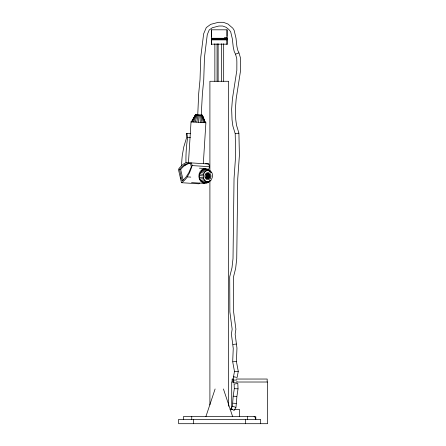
<?xml version="1.0" encoding="UTF-8"?>
<svg xmlns="http://www.w3.org/2000/svg" width="446" height="446" viewBox="0 0 446 446"><rect width="100%" height="100%" fill="white"/><g stroke="black" fill="none" stroke-linecap="round" stroke-linejoin="round"><path stroke-width="0.67" d="M211.504 39.934L211.504 44.31L211.504 29.81L227.042 29.81L227.042 44.31L227.042 39.934M211.504 37.994L211.504 38.462L227.042 38.462L227.042 37.994M211.504 36.316L211.504 29.81M227.042 36.316L227.042 29.81M234.568 382.707L233.637 382.991L233.007 380.148L233.481 376.792L237.144 377.394L238.275 371.395L236.413 361.494L236.96 348.159L235.154 334.154L235.901 329.22L233.581 311.581L233.425 277.222L235.661 268.319L236.731 258.786L237.746 178.79L239.396 155.286L238.911 133.148L236.508 125.175L235.744 119.511L235.376 109.231L236.163 98.951L240.556 70.63L240.578 61.933L240.433 57.824L238.989 52.862L237.74 50.247L236.893 46.351L236.006 38.211L234.122 30.261L232.801 28.182L227.939 24.006L223.34 22.311L218.468 22.3L210.718 24.34L206.275 27.591L203.644 33.801L200.761 57.094L200.025 79.656L198.699 93.459L197.734 115.235M198.565 122.276L198.972 114.956M201.213 115.425L202.406 93.699L203.738 79.934L204.469 57.367L207.262 34.716L209.185 30.021L212.318 27.736L218.908 26.019L222.671 26.024L226.094 27.29L228.759 29.408L230.654 31.727L232.333 38.841L233.219 46.947L234.2 51.463L235.51 54.189L236.737 58.42L236.865 61.994L236.837 70.334L232.466 98.527L231.652 109.159L232.037 119.829L232.862 125.967L235.204 133.733L235.678 155.197L234.033 178.623L233.013 258.557L231.998 267.656L229.707 276.754L229.868 311.865L232.154 329.154L231.402 334.132L233.247 348.382L232.695 361.795L234.49 371.434L233.481 376.792L233.983 376.876M188.463 162.679L191.033 121.808L193.67 121.97L196.524 114.806L197.249 114.851L195.114 122.059L193.285 121.948M203.309 163.771L205.89 122.745L203.398 122.583L201.391 115.113L195.482 114.745L191.585 121.847L195.588 114.75L196.524 114.806M181.65 165.795A45.676 23.426 -86.4 0 1 182.381 154.829L183.791 146.89L186.723 137.301A6.127 3.144 -86.4 0 1 186.344 133.387L186.969 133.426A10.604 5.436 -86.4 0 0 187.694 137.362L187.482 138.684A74.331 38.122 -86.4 0 0 185.965 162.846M207.156 169.575C217.999 172.251 210.551 186.735 201.993 181.633C194.997 176.9 203.582 164.128 209.637 171.481M209.982 181.082C200.483 185.057 201.659 166.369 210.584 171.515M206.208 177.296L206.905 176.086L206.609 175.049L208.511 175.166C209.408 181.528 203.008 173.461 208.511 175.166M208.299 178.511L207.964 178.489C210.027 177.943 210.233 174.631 208.254 173.834L208.594 173.851C211.226 174.899 209.72 179.582 206.894 178.422L207.758 178.556L207.423 178.539M196.781 122.165L198.08 114.901M191.49 162.918L192.103 165.589L191.568 167.484L189.489 172.914L186.79 177.642A36.148 18.537 -86.4 0 1 182.581 181.946L181.472 182.704L178.411 169.363L179.392 168.042A36.126 18.526 -86.4 0 1 183.652 163.933C185.921 162.428 188.92 161.92 191.49 162.918L208.873 164.016L209.486 166.692L208.538 169.826M205.913 416.547L215.106 388.968M207.005 173.996L206.671 173.973L208.065 173.739C205.617 173.672 205.021 177.586 207.228 178.439M192.555 121.903L195.967 114.773M230.944 408.536L232.399 406.15L233.202 396.137L234.306 388.661L234.105 384.123L237.802 383.331L238.036 388.834L236.898 396.522L235.984 407.399L234.122 410.471L230.944 408.536L232.082 409.244M179.521 169.519L179.799 169.14A33.723 17.294 -86.4 0 1 183.774 165.304L186.896 163.727L190.542 163.465L191.301 166.776L188.909 172.513L186.356 176.577A33.745 17.305 -86.4 0 1 182.425 180.597L182.107 180.814L179.521 169.519L180.702 169.591L180.981 169.218A33.723 17.294 -86.4 0 1 184.956 165.382L188.078 163.799L190.124 163.42M207.775 182.001L208.617 181.338M199.959 183.05L198.855 183.808L181.472 182.704M206.336 182.587L208.8 181.561M235.728 54.1L238.744 52.951M204.825 182.721L207.563 181.673M210.027 180.636L211.019 180.268M237.144 381.882L235.46 382.423M203.343 182.397L206.347 181.405M233.063 344.44L236.257 344.05M201.993 181.633L205.238 180.781M200.862 180.485L204.313 179.838M235.259 133.728L238.839 133.159M200.031 179.036L203.632 178.651M236.358 361.5L232.968 361.773M236.726 380.003L233.28 380.137M233.526 380.126L233.08 380.148M199.552 177.374L203.242 177.285M238.225 371.395L234.563 371.434M224.332 37.347L227.042 37.347M211.504 38.272L227.042 38.278M211.504 38.384L227.042 38.384M211.504 38.691L227.042 38.691M211.504 38.863L227.042 38.863M211.504 39.17L227.042 39.17M211.504 39.493L227.042 39.493M211.504 39.884L227.042 39.884M211.504 44.171L227.042 44.171M233.392 379.039L232.115 379.039L232.115 382.016M236.397 379.039L267.187 379.039L267.187 382.016M234.222 382.016L231.714 382.016L231.714 409.807M236.77 382.016L267.589 382.016L267.589 423.7L178.645 423.7L178.645 419.352L260.531 419.352L260.531 423.7M229.969 409.506L232.533 409.506M234.055 409.506L239.586 409.506L239.586 416.726M205.634 163.504L208.873 164.016M234.379 388.661L237.98 388.834M197.5 115.219L198.905 115.297M201.391 115.113L202.255 115.168L205.338 122.711L202.361 115.174L201.319 115.113M191.585 121.847L195.482 114.745M205.89 122.745L204.837 122.683M199.401 168.17L205.718 168.555M207.184 173.762L207.524 173.784M208.739 174.107L209.079 174.124M206.219 174.33L206.554 174.347M209.146 174.514L209.481 174.537M206.71 174.676L207.981 174.754M207 174.843L208.271 174.921M205.857 174.81L206.197 174.826M209.442 175.033L209.776 175.055M206.782 175.356L208.689 175.473M209.614 175.629L209.949 175.652M206.888 175.713L208.789 175.83M199.468 175.618L203.17 175.847M206.905 176.086L208.812 176.203M209.642 176.259L209.982 176.276M206.838 176.46L208.745 176.577M209.531 176.878L209.871 176.9M206.693 176.794L208.6 176.911M206.481 177.084L208.382 177.201M206.041 177.24L205.706 177.218L206.002 177.737M206.844 177.335L208.115 177.413M209.291 177.447L209.626 177.463M206.537 177.458L207.808 177.536M208.929 177.926L209.269 177.943M206.409 178.149L206.743 178.171M208.477 178.277L208.812 178.3M191.507 182.598L204.781 183.412M194.841 122.042L203.794 122.605M186.339 133.387L190.436 133.649M187.694 137.357L190.431 137.53M184.354 164.936L185.536 165.014M192.103 165.589L209.486 166.692M187.326 176.889L190.799 177.107M191.97 121.875L191.033 121.808M202.361 115.174L205.338 122.711M233.046 403.178L236.207 403.479M233.47 396.165L236.631 396.494M199.775 173.884L203.421 174.425M207.725 173.717L208.594 173.851M200.455 172.301L203.978 173.126M201.458 170.963L204.803 172.028M235.722 407.315L232.617 406.228M202.724 169.965L205.84 171.214M204.162 169.385L207.016 170.734M210.105 171.727L211.51 172.451M205.673 169.246L208.26 170.623M180.413 177.675L180.725 178.272M201.927 115.146L204.469 122.65M223.429 388.968L232.622 416.547M180.702 169.591L183.139 180.223M200.683 115.068L201.988 122.494M199.864 115.012L200.338 122.388M247.441 416.625L247.441 419.352M245.646 419.352L245.646 423.7M228.631 406.3L228.631 81.278L209.904 81.278L209.904 171.058M224.332 39.17L224.332 39.493M223.675 43.736L223.675 81.278M221.472 43.736L221.472 81.278M218.127 43.736L218.127 81.278M217.063 43.736L217.063 81.278M214.86 43.736L214.86 81.278M209.904 180.803L209.904 404.907M193.536 419.352L193.536 423.7M191.741 416.625L191.741 419.352M183.384 419.352L183.384 416.625L255.798 416.625L255.798 419.352A3.111 2.197 -90 0 0 254.064 416.625M210.205 180.574A7.443 6.389 -86.5 0 1 200.533 181.109A7.443 6.389 -86.5 0 1 201.659 169.904A7.443 6.389 -86.5 0 1 211.008 172.619M210.445 178.093A3.562 3.061 -86.5 0 0 208.137 172.591A3.562 3.061 -86.5 0 0 205.154 177.759A3.562 3.061 -86.5 0 0 210.445 178.093"/></g></svg>
